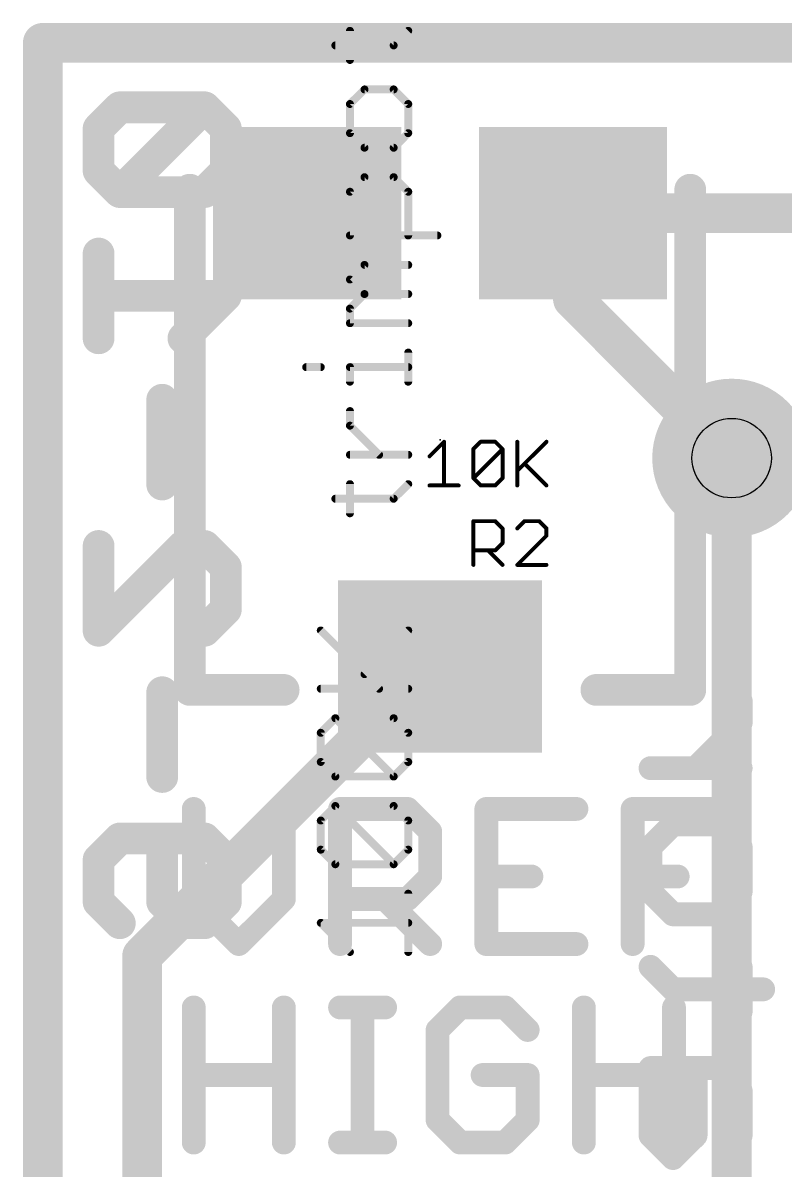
# Model space of a CAD drawing. Extents: x -0.1 to 15.4, y -0.1 to 24.3.
# Drawn here: x -0.13 to 4.75, y 16.92 to 24.26 of the extents above; entities that cross this region are included whole.
import ezdxf

# ---------------------------------------------------------------- set-up
doc = ezdxf.new("R2010")
doc.units = 0
for name, color, linetype in [('1', 12, 'CONTINUOUS'), ('16', 132, 'CONTINUOUS'), ('18', 110, 'CONTINUOUS'), ('20', 53, 'CONTINUOUS'), ('21', 41, 'CONTINUOUS'), ('22', 40, 'CONTINUOUS'), ('23', 53, 'CONTINUOUS'), ('25', 253, 'CONTINUOUS'), ('27', 253, 'CONTINUOUS'), ('29', 253, 'CONTINUOUS'), ('31', 253, 'CONTINUOUS'), ('44', 253, 'CONTINUOUS')]:
    doc.layers.add(name, color=color, linetype=linetype)

# ---------------------------------------------------------------- blocks, each defined once
blk = doc.blocks.new('RECT')
blk.add_solid([(-0.5, -0.5), (0.5, -0.5), (-0.5, 0.5), (0.5, 0.5)])
blk = doc.blocks.new('ROUNDV')
at = {"const_width": 0.5}
blk.add_lwpolyline([(0, -0.25, 1), (0, 0.25, 1), (0, -0.25)], format="xyb", dxfattribs=at)

msp = doc.modelspace()

# ---------------------------------------------------------------- linework, layer by layer
at = {"layer": '1', "const_width": 0.254}
for points in [[(0, 0), (0, 24.13)], [(0, 24.13), (15.24, 24.13)], [(3.39, 23.04), (5.75, 23.04)], [(3.39, 22.49), (3.39, 23.04)], [(4.405, 21.473), (3.39, 22.49)], [(4.405, 21.473), (4.405, 15.3562)], [(0.635, 18.288), (2.487, 20.14)], [(2.487, 20.14), (2.54, 20.14)], [(0.635, 8.524), (0.635, 18.288)]]:
    msp.add_lwpolyline(points, dxfattribs=at)
at = {"layer": '1', "const_width": 0.127}
for points in [[(0.0635, 24.13, 1), (-0.0635, 24.13)], [(0, 24.1935, 1), (0, 24.0665)], [(3.39, 23.1035, 1), (3.39, 22.9765)], [(3.4535, 23.04, 1), (3.3265, 23.04)], [(3.4349, 22.5349, 1), (3.3451, 22.4451)], [(3.3265, 22.49, 1), (3.4535, 22.49)], [(4.4685, 21.473, 1), (4.3415, 21.473)], [(4.3601, 21.4281, 1), (4.4499, 21.5179)], [(2.487, 20.2035, 1), (2.487, 20.0765)], [(2.5319, 20.0951, 1), (2.4421, 20.1849)], [(2.54, 20.0765, 1), (2.54, 20.2035)], [(0.6985, 18.288, 1), (0.5715, 18.288)], [(0.5901, 18.3329, 1), (0.6799, 18.2431)]]:
    msp.add_lwpolyline(points, format="xyb", dxfattribs=at)
at = {"layer": '16'}
for points, const_width in [([(0, 0), (0, 24.13)], 0.254), ([(0, 24.13), (15.24, 24.13)], 0.254), ([(0.4924, 23.7173), (0.3568, 23.5817)], 0.2032), ([(1.0347, 23.7173), (0.4924, 23.7173)], 0.2032), ([(0.4924, 23.175), (1.0347, 23.7173)], 0.2032), ([(1.1703, 23.5817), (1.0347, 23.7173)], 0.2032), ([(0.3568, 23.5817), (0.3568, 23.3106)], 0.2032), ([(1.1703, 23.3106), (1.1703, 23.5817)], 0.2032), ([(0.3568, 23.3106), (0.4924, 23.175)], 0.2032), ([(1.0347, 23.175), (1.1703, 23.3106)], 0.2032), ([(0.4924, 23.175), (1.0347, 23.175)], 0.2032), ([(0.3568, 22.2395), (0.3568, 22.7818)], 0.2032), ([(1.1703, 22.5106), (0.3568, 22.5106)], 0.2032), ([(0.8991, 22.2395), (1.1703, 22.5106)], 0.2032), ([(0.7635, 21.304), (0.7635, 21.8463)], 0.2032), ([(12.6, 21.6), (4.405, 21.473)], 0.254), ([(0.3568, 20.9108), (0.3568, 20.3684)], 0.2032), ([(0.3568, 20.3684), (0.8991, 20.9108)], 0.2032), ([(0.8991, 20.9108), (1.0347, 20.9108)], 0.2032), ([(1.0347, 20.9108), (1.1703, 20.7752)], 0.2032), ([(1.1703, 20.7752), (1.1703, 20.504)], 0.2032), ([(1.1703, 20.504), (1.0347, 20.3684)], 0.2032), ([(0.7635, 19.4329), (0.7635, 19.9752)], 0.2032), ([(0.3568, 18.9041), (0.4924, 19.0397)], 0.2032), ([(0.4924, 19.0397), (1.0347, 19.0397)], 0.2032), ([(0.7635, 18.633), (0.7635, 19.0397)], 0.2032), ([(1.0347, 19.0397), (1.1703, 18.9041)], 0.2032), ([(0.3568, 18.633), (0.3568, 18.9041)], 0.2032), ([(1.1703, 18.9041), (1.1703, 18.633)], 0.2032), ([(0.4924, 18.4974), (0.3568, 18.633)], 0.2032), ([(0.8991, 18.4974), (0.7635, 18.633)], 0.2032), ([(1.1703, 18.633), (1.0347, 18.4974)], 0.2032), ([(1.0347, 18.4974), (0.8991, 18.4974)], 0.2032)]:
    msp.add_lwpolyline(points, dxfattribs=dict(at, const_width=const_width))
for points, const_width in [([(0.0635, 24.13, 1), (-0.0635, 24.13)], 0.127), ([(0, 24.1935, 1), (0, 24.0665)], 0.127), ([(0.4924, 23.7681, 1), (0.4924, 23.6665)], 0.1016), ([(0.5283, 23.6814, 1), (0.4565, 23.7532)], 0.1016), ([(1.0706, 23.7532, 1), (0.9988, 23.6814)], 0.1016), ([(1.0706, 23.6814, 1), (0.9988, 23.7532)], 0.1016), ([(1.0347, 23.6665, 1), (1.0347, 23.7681)], 0.1016), ([(0.4076, 23.5817, 1), (0.306, 23.5817)], 0.1016), ([(0.3209, 23.6177, 1), (0.3927, 23.5458)], 0.1016), ([(1.2211, 23.5817, 1), (1.1195, 23.5817)], 0.1016), ([(1.1344, 23.5458, 1), (1.2062, 23.6177)], 0.1016), ([(0.3927, 23.3465, 1), (0.3209, 23.2747)], 0.1016), ([(1.2062, 23.2747, 1), (1.1344, 23.3465)], 0.1016), ([(0.306, 23.3106, 1), (0.4076, 23.3106)], 0.1016), ([(1.1195, 23.3106, 1), (1.2211, 23.3106)], 0.1016), ([(0.4924, 23.2258, 1), (0.4924, 23.1242)], 0.1016), ([(1.0347, 23.1242, 1), (1.0347, 23.2258)], 0.1016), ([(0.4565, 23.2109, 1), (0.5283, 23.1391)], 0.1016), ([(0.4565, 23.1391, 1), (0.5283, 23.2109)], 0.1016), ([(0.9988, 23.2109, 1), (1.0706, 23.1391)], 0.1016), ([(0.4076, 22.7818, 1), (0.306, 22.7818)], 0.1016), ([(0.3568, 22.5614, 1), (0.3568, 22.4598)], 0.1016), ([(1.2062, 22.4747, 1), (1.1344, 22.5466)], 0.1016), ([(1.1703, 22.4598, 1), (1.1703, 22.5614)], 0.1016), ([(0.8632, 22.2754, 1), (0.935, 22.2036)], 0.1016), ([(0.306, 22.2395, 1), (0.4076, 22.2395)], 0.1016), ([(0.8143, 21.8463, 1), (0.7127, 21.8463)], 0.1016), ([(4.404, 21.5365, 1), (4.406, 21.4095)], 0.127), ([(0.7127, 21.304, 1), (0.8143, 21.304)], 0.1016), ([(0.4076, 20.9108, 1), (0.306, 20.9108)], 0.1016), ([(0.8991, 20.9616, 1), (0.8991, 20.86)], 0.1016), ([(0.935, 20.8748, 1), (0.8632, 20.9467)], 0.1016), ([(1.0706, 20.9467, 1), (0.9988, 20.8748)], 0.1016), ([(1.0347, 20.86, 1), (1.0347, 20.9616)], 0.1016), ([(1.2211, 20.7752, 1), (1.1195, 20.7752)], 0.1016), ([(1.1344, 20.7393, 1), (1.2062, 20.8111)], 0.1016), ([(1.1195, 20.504, 1), (1.2211, 20.504)], 0.1016), ([(1.2062, 20.4681, 1), (1.1344, 20.5399)], 0.1016), ([(0.3209, 20.4044, 1), (0.3927, 20.3325)], 0.1016), ([(0.306, 20.3684, 1), (0.4076, 20.3684)], 0.1016), ([(0.9988, 20.4044, 1), (1.0706, 20.3325)], 0.1016), ([(0.8143, 19.9752, 1), (0.7127, 19.9752)], 0.1016), ([(0.7127, 19.4329, 1), (0.8143, 19.4329)], 0.1016), ([(0.4924, 19.0905, 1), (0.4924, 18.9889)], 0.1016), ([(0.5283, 19.0038, 1), (0.4565, 19.0756)], 0.1016), ([(0.8143, 19.0397, 1), (0.7127, 19.0397)], 0.1016), ([(1.0706, 19.0756, 1), (0.9988, 19.0038)], 0.1016), ([(1.0347, 18.9889, 1), (1.0347, 19.0905)], 0.1016), ([(0.4076, 18.9041, 1), (0.306, 18.9041)], 0.1016), ([(0.3209, 18.9401, 1), (0.3927, 18.8682)], 0.1016), ([(1.2211, 18.9041, 1), (1.1195, 18.9041)], 0.1016), ([(1.1344, 18.8682, 1), (1.2062, 18.9401)], 0.1016), ([(0.3927, 18.6689, 1), (0.3209, 18.5971)], 0.1016), ([(0.7995, 18.6689, 1), (0.7276, 18.5971)], 0.1016), ([(1.2062, 18.5971, 1), (1.1344, 18.6689)], 0.1016), ([(0.306, 18.633, 1), (0.4076, 18.633)], 0.1016), ([(0.7127, 18.633, 1), (0.8143, 18.633)], 0.1016), ([(1.1195, 18.633, 1), (1.2211, 18.633)], 0.1016), ([(0.4565, 18.4615, 1), (0.5283, 18.5333)], 0.1016), ([(0.8991, 18.5482, 1), (0.8991, 18.4466)], 0.1016), ([(0.8632, 18.4615, 1), (0.935, 18.5333)], 0.1016), ([(0.9988, 18.5333, 1), (1.0706, 18.4615)], 0.1016), ([(1.0347, 18.4466, 1), (1.0347, 18.5482)], 0.1016)]:
    msp.add_lwpolyline(points, format="xyb", dxfattribs=dict(at, const_width=const_width))
at = {"layer": '20', "const_width": 0.2032}
for points in [[(0, 0), (0, 24.13)], [(0, 24.13), (15.24, 24.13)]]:
    msp.add_lwpolyline(points, dxfattribs=at)
at = {"layer": '20', "const_width": 0.1016}
for points in [[(0.0508, 24.13, 1), (-0.0508, 24.13)], [(0, 24.1808, 1), (0, 24.0792)]]:
    msp.add_lwpolyline(points, format="xyb", dxfattribs=at)
at = {"layer": '21'}
for points, const_width in [([(0.94, 19.99), (0.94, 23.19)], 0.2032), ([(4.14, 19.99), (4.14, 23.19)], 0.2032), ([(1.54, 19.99), (0.94, 19.99)], 0.2032), ([(3.54, 19.99), (4.14, 19.99)], 0.2032), ([(0.9652, 19.2285), (0.9652, 18.6523)], 0.1524), ([(1.5414, 18.6523), (1.5414, 19.2285)], 0.1524), ([(1.9007, 18.3642), (1.9007, 19.2285)], 0.1524), ([(1.9007, 19.2285), (2.3329, 19.2285)], 0.1524), ([(2.3329, 19.2285), (2.4769, 19.0845)], 0.1524), ([(3.4125, 19.2285), (2.8362, 19.2285)], 0.1524), ([(2.8362, 19.2285), (2.8362, 18.3642)], 0.1524), ([(3.7718, 18.3642), (3.7718, 19.2285)], 0.1524), ([(3.7718, 19.2285), (4.348, 19.2285)], 0.1524), ([(2.4769, 19.0845), (2.4769, 18.7964)], 0.1524), ([(2.4769, 18.7964), (2.3329, 18.6523)], 0.1524), ([(2.8362, 18.7964), (3.1244, 18.7964)], 0.1524), ([(3.7718, 18.7964), (4.0599, 18.7964)], 0.1524), ([(0.9652, 18.6523), (1.2533, 18.3642)], 0.1524), ([(1.2533, 18.3642), (1.5414, 18.6523)], 0.1524), ([(2.3329, 18.6523), (1.9007, 18.6523)], 0.1524), ([(2.1888, 18.6523), (2.4769, 18.3642)], 0.1524), ([(2.8362, 18.3642), (3.4125, 18.3642)], 0.1524), ([(0.9652, 17.0942), (0.9652, 17.9585)], 0.1524), ([(1.5414, 17.9585), (1.5414, 17.0942)], 0.1524), ([(1.9007, 17.9585), (2.1888, 17.9585)], 0.1524), ([(2.0448, 17.0942), (2.0448, 17.9585)], 0.1524), ([(2.6685, 17.9585), (2.5244, 17.8145)], 0.1524), ([(2.9566, 17.9585), (2.6685, 17.9585)], 0.1524), ([(3.1006, 17.8145), (2.9566, 17.9585)], 0.1524), ([(3.4599, 17.0942), (3.4599, 17.9585)], 0.1524), ([(4.0361, 17.9585), (4.0361, 17.0942)], 0.1524), ([(2.5244, 17.8145), (2.5244, 17.2383)], 0.1524), ([(0.9652, 17.5264), (1.5414, 17.5264)], 0.1524), ([(3.1006, 17.5264), (2.8125, 17.5264)], 0.1524), ([(3.1006, 17.2383), (3.1006, 17.5264)], 0.1524), ([(3.4599, 17.5264), (4.0361, 17.5264)], 0.1524), ([(2.5244, 17.2383), (2.6685, 17.0942)], 0.1524), ([(2.9566, 17.0942), (3.1006, 17.2383)], 0.1524), ([(1.9007, 17.0942), (2.1888, 17.0942)], 0.1524), ([(2.6685, 17.0942), (2.9566, 17.0942)], 0.1524)]:
    msp.add_lwpolyline(points, dxfattribs=dict(at, const_width=const_width))
for points, const_width in [([(0.9908, 23.19, 1), (0.8892, 23.19)], 0.1016), ([(4.1908, 23.19, 1), (4.0892, 23.19)], 0.1016), ([(0.94, 20.0408, 1), (0.94, 19.9392)], 0.1016), ([(0.8892, 19.99, 1), (0.9908, 19.99)], 0.1016), ([(1.54, 19.9392, 1), (1.54, 20.0408)], 0.1016), ([(3.54, 20.0408, 1), (3.54, 19.9392)], 0.1016), ([(4.0892, 19.99, 1), (4.1908, 19.99)], 0.1016), ([(4.14, 19.9392, 1), (4.14, 20.0408)], 0.1016), ([(1.0033, 19.2285, 1), (0.9271, 19.2285)], 0.0762), ([(1.5795, 19.2285, 1), (1.5033, 19.2285)], 0.0762), ([(1.9388, 19.2285, 1), (1.8626, 19.2285)], 0.0762), ([(1.9007, 19.2666, 1), (1.9007, 19.1904)], 0.0762), ([(2.3598, 19.2555, 1), (2.3059, 19.2016)], 0.0762), ([(2.3329, 19.1904, 1), (2.3329, 19.2666)], 0.0762), ([(2.8362, 19.2666, 1), (2.8362, 19.1904)], 0.0762), ([(2.8743, 19.2285, 1), (2.7981, 19.2285)], 0.0762), ([(3.4125, 19.1904, 1), (3.4125, 19.2666)], 0.0762), ([(3.8099, 19.2285, 1), (3.7337, 19.2285)], 0.0762), ([(3.7718, 19.2666, 1), (3.7718, 19.1904)], 0.0762), ([(4.348, 19.1904, 1), (4.348, 19.2666)], 0.0762), ([(2.515, 19.0845, 1), (2.4388, 19.0845)], 0.0762), ([(2.45, 19.0575, 1), (2.5039, 19.1114)], 0.0762), ([(2.5039, 18.7694, 1), (2.45, 18.8233)], 0.0762), ([(2.8362, 18.8345, 1), (2.8362, 18.7583)], 0.0762), ([(3.1244, 18.7583, 1), (3.1244, 18.8345)], 0.0762), ([(3.7718, 18.8345, 1), (3.7718, 18.7583)], 0.0762), ([(4.0599, 18.7583, 1), (4.0599, 18.8345)], 0.0762), ([(2.4388, 18.7964, 1), (2.515, 18.7964)], 0.0762), ([(0.9921, 18.6793, 1), (0.9383, 18.6254)], 0.0762), ([(1.5684, 18.6254, 1), (1.5145, 18.6793)], 0.0762), ([(1.9007, 18.6904, 1), (1.9007, 18.6142)], 0.0762), ([(2.2158, 18.6793, 1), (2.1619, 18.6254)], 0.0762), ([(2.3059, 18.6793, 1), (2.3598, 18.6254)], 0.0762), ([(2.3329, 18.6142, 1), (2.3329, 18.6904)], 0.0762), ([(0.9271, 18.6523, 1), (1.0033, 18.6523)], 0.0762), ([(1.5033, 18.6523, 1), (1.5795, 18.6523)], 0.0762), ([(1.2264, 18.3911, 1), (1.2803, 18.3373)], 0.0762), ([(1.2264, 18.3373, 1), (1.2803, 18.3911)], 0.0762), ([(2.45, 18.3373, 1), (2.5039, 18.3911)], 0.0762), ([(2.8362, 18.4023, 1), (2.8362, 18.3261)], 0.0762), ([(3.4125, 18.3261, 1), (3.4125, 18.4023)], 0.0762), ([(1.8626, 18.3642, 1), (1.9388, 18.3642)], 0.0762), ([(2.7981, 18.3642, 1), (2.8743, 18.3642)], 0.0762), ([(3.7337, 18.3642, 1), (3.8099, 18.3642)], 0.0762), ([(1.0033, 17.9585, 1), (0.9271, 17.9585)], 0.0762), ([(1.5795, 17.9585, 1), (1.5033, 17.9585)], 0.0762), ([(1.9007, 17.9966, 1), (1.9007, 17.9204)], 0.0762), ([(2.0829, 17.9585, 1), (2.0067, 17.9585)], 0.0762), ([(2.1888, 17.9204, 1), (2.1888, 17.9966)], 0.0762), ([(2.6685, 17.9966, 1), (2.6685, 17.9204)], 0.0762), ([(2.6954, 17.9316, 1), (2.6415, 17.9855)], 0.0762), ([(2.9835, 17.9855, 1), (2.9296, 17.9316)], 0.0762), ([(2.9566, 17.9204, 1), (2.9566, 17.9966)], 0.0762), ([(3.498, 17.9585, 1), (3.4218, 17.9585)], 0.0762), ([(4.0742, 17.9585, 1), (3.998, 17.9585)], 0.0762), ([(2.5625, 17.8145, 1), (2.4863, 17.8145)], 0.0762), ([(2.4975, 17.8414, 1), (2.5513, 17.7875)], 0.0762), ([(3.0737, 17.7875, 1), (3.1276, 17.8414)], 0.0762), ([(0.9652, 17.5645, 1), (0.9652, 17.4883)], 0.0762), ([(1.5414, 17.4883, 1), (1.5414, 17.5645)], 0.0762), ([(2.8125, 17.5645, 1), (2.8125, 17.4883)], 0.0762), ([(3.1387, 17.5264, 1), (3.0625, 17.5264)], 0.0762), ([(3.1006, 17.4883, 1), (3.1006, 17.5645)], 0.0762), ([(3.4599, 17.5645, 1), (3.4599, 17.4883)], 0.0762), ([(4.0361, 17.4883, 1), (4.0361, 17.5645)], 0.0762), ([(2.5513, 17.2652, 1), (2.4975, 17.2113)], 0.0762), ([(2.4863, 17.2383, 1), (2.5625, 17.2383)], 0.0762), ([(3.0625, 17.2383, 1), (3.1387, 17.2383)], 0.0762), ([(3.1276, 17.2113, 1), (3.0737, 17.2652)], 0.0762), ([(0.9271, 17.0942, 1), (1.0033, 17.0942)], 0.0762), ([(1.5033, 17.0942, 1), (1.5795, 17.0942)], 0.0762), ([(1.9007, 17.1323, 1), (1.9007, 17.0561)], 0.0762), ([(2.0067, 17.0942, 1), (2.0829, 17.0942)], 0.0762), ([(2.1888, 17.0561, 1), (2.1888, 17.1323)], 0.0762), ([(2.6685, 17.1323, 1), (2.6685, 17.0561)], 0.0762), ([(2.6415, 17.0673, 1), (2.6954, 17.1211)], 0.0762), ([(2.9296, 17.1211, 1), (2.9835, 17.0673)], 0.0762), ([(2.9566, 17.0561, 1), (2.9566, 17.1323)], 0.0762), ([(3.4218, 17.0942, 1), (3.498, 17.0942)], 0.0762), ([(3.998, 17.0942, 1), (4.0742, 17.0942)], 0.0762)]:
    msp.add_lwpolyline(points, format="xyb", dxfattribs=dict(at, const_width=const_width))
at = {"layer": '22', "const_width": 0.1524}
for points in [[(4.4624, 19.7777), (4.4624, 19.9218)], [(4.1743, 19.4896), (4.4624, 19.7777)], [(3.8862, 19.4896), (4.4624, 19.4896)], [(3.8862, 18.9862), (4.0303, 19.1303)], [(4.0303, 19.1303), (4.3184, 19.1303)], [(4.3184, 19.1303), (4.4624, 18.9862)], [(3.8862, 18.6981), (3.8862, 18.9862)], [(4.4624, 18.9862), (4.4624, 18.6981)], [(4.0303, 18.5541), (3.8862, 18.6981)], [(4.4624, 18.6981), (4.3184, 18.5541)], [(4.3184, 18.5541), (4.0303, 18.5541)], [(4.0303, 18.0744), (3.8862, 18.2185)], [(4.4624, 17.9304), (4.4624, 18.2185)], [(4.6065, 18.0744), (4.0303, 18.0744)], [(4.3184, 17.5711), (3.8862, 17.5711)], [(3.8862, 17.5711), (3.8862, 17.1389)], [(4.1743, 17.1389), (4.1743, 17.5711)], [(4.4624, 17.427), (4.3184, 17.5711)], [(4.4624, 17.1389), (4.4624, 17.427)], [(3.8862, 17.1389), (4.0303, 16.9949)], [(4.0303, 16.9949), (4.1743, 17.1389)]]:
    msp.add_lwpolyline(points, dxfattribs=at)
at = {"layer": '22', "const_width": 0.0762}
for points in [[(4.5005, 19.9218, 1), (4.4243, 19.9218)], [(4.4243, 19.7777, 1), (4.5005, 19.7777)], [(4.4894, 19.7508, 1), (4.4355, 19.8046)], [(3.8862, 19.5277, 1), (3.8862, 19.4515)], [(4.1474, 19.5165, 1), (4.2013, 19.4626)], [(4.4624, 19.4515, 1), (4.4624, 19.5277)], [(4.0303, 19.1684, 1), (4.0303, 19.0922)], [(4.0572, 19.1033, 1), (4.0033, 19.1572)], [(4.3453, 19.1572, 1), (4.2914, 19.1033)], [(4.3184, 19.0922, 1), (4.3184, 19.1684)], [(3.9243, 18.9862, 1), (3.8481, 18.9862)], [(3.8593, 19.0132, 1), (3.9131, 18.9593)], [(4.5005, 18.9862, 1), (4.4243, 18.9862)], [(4.4355, 18.9593, 1), (4.4894, 19.0132)], [(3.9131, 18.7251, 1), (3.8593, 18.6712)], [(3.8481, 18.6981, 1), (3.9243, 18.6981)], [(4.4243, 18.6981, 1), (4.5005, 18.6981)], [(4.4894, 18.6712, 1), (4.4355, 18.7251)], [(4.0303, 18.5922, 1), (4.0303, 18.516)], [(4.0033, 18.5271, 1), (4.0572, 18.581)], [(4.2914, 18.581, 1), (4.3453, 18.5271)], [(4.3184, 18.516, 1), (4.3184, 18.5922)], [(3.9131, 18.2454, 1), (3.8593, 18.1916)], [(4.5005, 18.2185, 1), (4.4243, 18.2185)], [(4.0303, 18.1125, 1), (4.0303, 18.0363)], [(4.0033, 18.0475, 1), (4.0572, 18.1014)], [(4.6065, 18.0363, 1), (4.6065, 18.1125)], [(4.4243, 17.9304, 1), (4.5005, 17.9304)], [(3.8862, 17.6092, 1), (3.8862, 17.533)], [(3.9243, 17.5711, 1), (3.8481, 17.5711)], [(4.2124, 17.5711, 1), (4.1362, 17.5711)], [(4.3453, 17.598, 1), (4.2914, 17.5442)], [(4.3184, 17.533, 1), (4.3184, 17.6092)], [(4.5005, 17.427, 1), (4.4243, 17.427)], [(4.4355, 17.4001, 1), (4.4894, 17.454)], [(3.9131, 17.1659, 1), (3.8593, 17.112)], [(3.8481, 17.1389, 1), (3.9243, 17.1389)], [(4.1362, 17.1389, 1), (4.2124, 17.1389)], [(4.2013, 17.112, 1), (4.1474, 17.1659)], [(4.4243, 17.1389, 1), (4.5005, 17.1389)], [(4.0033, 17.0218, 1), (4.0572, 16.9679)], [(4.0033, 16.9679, 1), (4.0572, 17.0218)]]:
    msp.add_lwpolyline(points, format="xyb", dxfattribs=at)
at = {"layer": '23'}
msp.add_point((2.54, 21.59), dxfattribs=at)
at = {"layer": '25', "const_width": 0.0127}
for points in [[(2.7534, 21.0759, 1), (2.7534, 21.0632)], [(2.7597, 21.0695, 1), (2.747, 21.0695)], [(2.8977, 21.074, 1), (2.8887, 21.065)], [(2.8932, 21.0632, 1), (2.8932, 21.0759)], [(3.0807, 21.0759, 1), (3.0807, 21.0632)], [(3.0851, 21.065, 1), (3.0762, 21.074)], [(3.1784, 21.074, 1), (3.1694, 21.065)], [(3.1739, 21.0632, 1), (3.1739, 21.0759)], [(2.9462, 21.0229, 1), (2.9335, 21.0229)], [(2.9353, 21.0184, 1), (2.9443, 21.0274)], [(3.0296, 21.0274, 1), (3.0385, 21.0184)], [(3.2268, 21.0229, 1), (3.2141, 21.0229)], [(3.225, 20.9718, 1), (3.216, 20.9808)], [(3.216, 21.0184, 1), (3.225, 21.0274)], [(2.9335, 20.9297, 1), (2.9462, 20.9297)], [(2.9443, 20.9252, 1), (2.9353, 20.9342)], [(3.2141, 20.9763, 1), (3.2268, 20.9763)], [(2.7534, 20.8895, 1), (2.7534, 20.8768)], [(2.8511, 20.8876, 1), (2.8421, 20.8786)], [(2.8887, 20.8876, 1), (2.8977, 20.8786)], [(2.8932, 20.8768, 1), (2.8932, 20.8895)], [(2.747, 20.7899, 1), (2.7597, 20.7899)], [(2.9353, 20.7854, 1), (2.9443, 20.7944)], [(3.034, 20.7963, 1), (3.034, 20.7835)], [(3.0296, 20.7944, 1), (3.0385, 20.7854)], [(3.2205, 20.7835, 1), (3.2205, 20.7963)]]:
    msp.add_lwpolyline(points, format="xyb", dxfattribs=at)
at = {"layer": '25', "const_width": 0.0254}
for points in [[(2.7534, 20.7899), (2.7534, 21.0695)], [(2.7534, 21.0695), (2.8932, 21.0695)], [(2.8932, 21.0695), (2.9398, 21.0229)], [(3.0807, 21.0695), (3.034, 21.0229)], [(3.1739, 21.0695), (3.0807, 21.0695)], [(3.2205, 21.0229), (3.1739, 21.0695)], [(2.9398, 21.0229), (2.9398, 20.9297)], [(3.034, 20.7899), (3.2205, 20.9763)], [(3.2205, 20.9763), (3.2205, 21.0229)], [(2.9398, 20.9297), (2.8932, 20.8831)], [(2.8932, 20.8831), (2.7534, 20.8831)], [(2.8466, 20.8831), (2.9398, 20.7899)], [(3.2205, 20.7899), (3.034, 20.7899)]]:
    msp.add_lwpolyline(points, dxfattribs=at)
at = {"layer": '27'}
for points, const_width in [([(1.964, 24.02), (1.964, 24.2065)], 0.0508), ([(2.2436, 24.1133), (2.3368, 24.2065)], 0.0508), ([(1.8707, 24.1133), (2.2436, 24.1133)], 0.0508), ([(2.0572, 23.8316), (1.964, 23.7384)], 0.0508), ([(2.2436, 23.8316), (2.0572, 23.8316)], 0.0508), ([(2.3368, 23.7384), (2.2436, 23.8316)], 0.0508), ([(1.964, 23.7384), (1.964, 23.552)], 0.0508), ([(2.3368, 23.552), (2.3368, 23.7384)], 0.0508), ([(1.964, 23.552), (2.0572, 23.4587)], 0.0508), ([(2.2436, 23.4587), (2.3368, 23.552)], 0.0508), ([(2.0572, 23.4587), (2.2436, 23.4587)], 0.0508), ([(1.964, 23.1771), (2.0572, 23.2703)], 0.0508), ([(2.0572, 23.2703), (2.2436, 23.2703)], 0.0508), ([(2.2436, 23.2703), (2.3368, 23.1771)], 0.0508), ([(1.964, 22.8974), (1.964, 23.1771)], 0.0508), ([(2.3368, 23.1771), (2.3368, 22.8974)], 0.0508), ([(2.5232, 22.8974), (1.964, 22.8974)], 0.0508), ([(1.964, 22.6158), (2.0572, 22.709)], 0.0508), ([(2.0572, 22.709), (2.3368, 22.709)], 0.0508), ([(2.0572, 22.5225), (1.964, 22.6158)], 0.0508), ([(1.964, 22.4293), (2.0572, 22.5225)], 0.0508), ([(2.0572, 22.5225), (2.3368, 22.5225)], 0.0508), ([(1.964, 22.3361), (1.964, 22.4293)], 0.0508), ([(2.3368, 22.3361), (1.964, 22.3361)], 0.0508), ([(2.3368, 21.9619), (2.3368, 22.1483)], 0.0508), ([(1.6843, 22.0551), (1.7775, 22.0551)], 0.0508), ([(1.964, 21.9619), (1.964, 22.0551)], 0.0508), ([(1.964, 22.0551), (2.3368, 22.0551)], 0.0508), ([(1.964, 21.6806), (1.964, 21.7738)], 0.0508), ([(2.1504, 21.4942), (1.964, 21.6806)], 0.0508), ([(2.4727, 21.4843), (2.5659, 21.5775)], 0.0254), ([(2.5659, 21.5775), (2.5659, 21.2979)], 0.0254), ([(2.7534, 21.5309), (2.8, 21.5775)], 0.0254), ([(2.8, 21.5775), (2.8932, 21.5775)], 0.0254), ([(2.8932, 21.5775), (2.9398, 21.5309)], 0.0254), ([(3.034, 21.5775), (3.034, 21.2979)], 0.0254), ([(3.034, 21.3911), (3.2205, 21.5775)], 0.0254), ([(2.3368, 21.4942), (1.964, 21.4942)], 0.0508), ([(2.7534, 21.3445), (2.7534, 21.5309)], 0.0254), ([(2.7534, 21.3445), (2.9398, 21.5309)], 0.0254), ([(2.9398, 21.5309), (2.9398, 21.3445)], 0.0254), ([(3.0806, 21.4377), (3.2205, 21.2979)], 0.0254), ([(2.8, 21.2979), (2.7534, 21.3445)], 0.0254), ([(2.9398, 21.3445), (2.8932, 21.2979)], 0.0254), ([(1.964, 21.1199), (1.964, 21.3064)], 0.0508), ([(2.2436, 21.2132), (2.3368, 21.3064)], 0.0508), ([(2.4727, 21.2979), (2.6592, 21.2979)], 0.0254), ([(2.8932, 21.2979), (2.8, 21.2979)], 0.0254), ([(1.8707, 21.2132), (2.2436, 21.2132)], 0.0508), ([(2.1504, 19.9973), (1.7775, 20.3702)], 0.0508), ([(2.0572, 20.0905), (2.3368, 20.3702)], 0.0508), ([(1.7775, 19.9973), (2.3368, 19.9973)], 0.0508), ([(1.7775, 19.7157), (1.8707, 19.8089)], 0.0508), ([(1.8707, 19.8089), (2.2436, 19.8089)], 0.0508), ([(2.2436, 19.436), (1.8707, 19.8089)], 0.0508), ([(2.2436, 19.8089), (2.3368, 19.7157)], 0.0508), ([(1.7775, 19.5292), (1.7775, 19.7157)], 0.0508), ([(2.3368, 19.7157), (2.3368, 19.5292)], 0.0508), ([(1.8707, 19.436), (1.7775, 19.5292)], 0.0508), ([(2.3368, 19.5292), (2.2436, 19.436)], 0.0508), ([(2.2436, 19.436), (1.8707, 19.436)], 0.0508), ([(1.7775, 19.1543), (1.8707, 19.2476)], 0.0508), ([(1.8707, 19.2476), (2.2436, 19.2476)], 0.0508), ([(2.2436, 18.8747), (1.8707, 19.2476)], 0.0508), ([(2.2436, 19.2476), (2.3368, 19.1543)], 0.0508), ([(1.7775, 18.9679), (1.7775, 19.1543)], 0.0508), ([(2.3368, 19.1543), (2.3368, 18.9679)], 0.0508), ([(1.8707, 18.8747), (1.7775, 18.9679)], 0.0508), ([(2.3368, 18.9679), (2.2436, 18.8747)], 0.0508), ([(2.2436, 18.8747), (1.8707, 18.8747)], 0.0508), ([(2.3368, 18.3134), (2.3368, 18.6863)], 0.0508), ([(1.964, 18.3134), (1.7775, 18.4998)], 0.0508), ([(1.7775, 18.4998), (2.3368, 18.4998)], 0.0508)]:
    msp.add_lwpolyline(points, dxfattribs=dict(at, const_width=const_width))
for points, const_width in [([(1.9767, 24.2065, 1), (1.9513, 24.2065)], 0.0254), ([(2.3458, 24.1975, 1), (2.3278, 24.2155)], 0.0254), ([(1.8707, 24.126, 1), (1.8707, 24.1006)], 0.0254), ([(2.2346, 24.1222, 1), (2.2526, 24.1043)], 0.0254), ([(2.2436, 24.1006, 1), (2.2436, 24.126)], 0.0254), ([(1.9513, 24.02, 1), (1.9767, 24.02)], 0.0254), ([(2.0572, 23.8443, 1), (2.0572, 23.8189)], 0.0254), ([(2.0661, 23.8226, 1), (2.0482, 23.8406)], 0.0254), ([(2.2526, 23.8406, 1), (2.2346, 23.8226)], 0.0254), ([(2.2436, 23.8189, 1), (2.2436, 23.8443)], 0.0254), ([(1.9767, 23.7384, 1), (1.9513, 23.7384)], 0.0254), ([(1.955, 23.7474, 1), (1.9729, 23.7294)], 0.0254), ([(2.3495, 23.7384, 1), (2.3241, 23.7384)], 0.0254), ([(2.3278, 23.7294, 1), (2.3458, 23.7474)], 0.0254), ([(1.9729, 23.5609, 1), (1.955, 23.543)], 0.0254), ([(1.9513, 23.552, 1), (1.9767, 23.552)], 0.0254), ([(2.3241, 23.552, 1), (2.3495, 23.552)], 0.0254), ([(2.3458, 23.543, 1), (2.3278, 23.5609)], 0.0254), ([(2.0572, 23.4714, 1), (2.0572, 23.446)], 0.0254), ([(2.0482, 23.4498, 1), (2.0661, 23.4677)], 0.0254), ([(2.2346, 23.4677, 1), (2.2526, 23.4498)], 0.0254), ([(2.2436, 23.446, 1), (2.2436, 23.4714)], 0.0254), ([(2.0572, 23.283, 1), (2.0572, 23.2576)], 0.0254), ([(2.0661, 23.2613, 1), (2.0482, 23.2793)], 0.0254), ([(2.2526, 23.2793, 1), (2.2346, 23.2613)], 0.0254), ([(2.2436, 23.2576, 1), (2.2436, 23.283)], 0.0254), ([(1.9767, 23.1771, 1), (1.9513, 23.1771)], 0.0254), ([(1.955, 23.186, 1), (1.9729, 23.1681)], 0.0254), ([(2.3495, 23.1771, 1), (2.3241, 23.1771)], 0.0254), ([(2.3278, 23.1681, 1), (2.3458, 23.186)], 0.0254), ([(1.964, 22.9101, 1), (1.964, 22.8847)], 0.0254), ([(1.9513, 22.8974, 1), (1.9767, 22.8974)], 0.0254), ([(2.3241, 22.8974, 1), (2.3495, 22.8974)], 0.0254), ([(2.5232, 22.8847, 1), (2.5232, 22.9101)], 0.0254), ([(2.0572, 22.7217, 1), (2.0572, 22.6963)], 0.0254), ([(2.0661, 22.7, 1), (2.0482, 22.7179)], 0.0254), ([(2.3368, 22.6963, 1), (2.3368, 22.7217)], 0.0254), ([(1.9729, 22.6247, 1), (1.955, 22.6068)], 0.0254), ([(1.955, 22.6247, 1), (1.9729, 22.6068)], 0.0254), ([(2.0572, 22.5352, 1), (2.0572, 22.5098)], 0.0254), ([(2.0661, 22.5136, 1), (2.0482, 22.5315)], 0.0254), ([(2.0482, 22.5136, 1), (2.0661, 22.5315)], 0.0254), ([(2.3368, 22.5098, 1), (2.3368, 22.5352)], 0.0254), ([(1.9767, 22.4293, 1), (1.9513, 22.4293)], 0.0254), ([(1.955, 22.4383, 1), (1.9729, 22.4204)], 0.0254), ([(1.964, 22.3488, 1), (1.964, 22.3234)], 0.0254), ([(1.9513, 22.3361, 1), (1.9767, 22.3361)], 0.0254), ([(2.3368, 22.3234, 1), (2.3368, 22.3488)], 0.0254), ([(2.3495, 22.1483, 1), (2.3241, 22.1483)], 0.0254), ([(1.6843, 22.0678, 1), (1.6843, 22.0424)], 0.0254), ([(1.7775, 22.0424, 1), (1.7775, 22.0678)], 0.0254), ([(1.9767, 22.0551, 1), (1.9513, 22.0551)], 0.0254), ([(1.964, 22.0678, 1), (1.964, 22.0424)], 0.0254), ([(2.3368, 22.0424, 1), (2.3368, 22.0678)], 0.0254), ([(1.9513, 21.9619, 1), (1.9767, 21.9619)], 0.0254), ([(2.3241, 21.9619, 1), (2.3495, 21.9619)], 0.0254), ([(1.9767, 21.7738, 1), (1.9513, 21.7738)], 0.0254), ([(1.9729, 21.6896, 1), (1.955, 21.6716)], 0.0254), ([(1.9513, 21.6806, 1), (1.9767, 21.6806)], 0.0254), ([(2.5723, 21.5775, 1), (2.5596, 21.5775)], 0.0127), ([(2.5704, 21.573, 1), (2.5615, 21.582)], 0.0127), ([(2.8, 21.5839, 1), (2.8, 21.5712)], 0.0127), ([(2.8045, 21.573, 1), (2.7955, 21.582)], 0.0127), ([(2.8977, 21.582, 1), (2.8887, 21.573)], 0.0127), ([(2.8932, 21.5712, 1), (2.8932, 21.5839)], 0.0127), ([(3.0404, 21.5775, 1), (3.0277, 21.5775)], 0.0127), ([(3.225, 21.573, 1), (3.216, 21.582)], 0.0127), ([(1.964, 21.5069, 1), (1.964, 21.4815)], 0.0254), ([(2.1414, 21.4852, 1), (2.1594, 21.5031)], 0.0254), ([(2.3368, 21.4815, 1), (2.3368, 21.5069)], 0.0254), ([(2.7597, 21.5309, 1), (2.747, 21.5309)], 0.0127), ([(2.7489, 21.5354, 1), (2.7579, 21.5264)], 0.0127), ([(2.9462, 21.5309, 1), (2.9335, 21.5309)], 0.0127), ([(2.9443, 21.5264, 1), (2.9353, 21.5354)], 0.0127), ([(2.9353, 21.5264, 1), (2.9443, 21.5354)], 0.0127), ([(2.4682, 21.4888, 1), (2.4772, 21.4798)], 0.0127), ([(3.0851, 21.4422, 1), (3.0762, 21.4332)], 0.0127), ([(2.7579, 21.349, 1), (2.7489, 21.34)], 0.0127), ([(2.9443, 21.34, 1), (2.9353, 21.349)], 0.0127), ([(3.0296, 21.3956, 1), (3.0385, 21.3866)], 0.0127), ([(1.9767, 21.3064, 1), (1.9513, 21.3064)], 0.0254), ([(2.3458, 21.2974, 1), (2.3278, 21.3154)], 0.0254), ([(2.4727, 21.3043, 1), (2.4727, 21.2916)], 0.0127), ([(2.5596, 21.2979, 1), (2.5723, 21.2979)], 0.0127), ([(2.6592, 21.2916, 1), (2.6592, 21.3043)], 0.0127), ([(2.7489, 21.349, 1), (2.7579, 21.34)], 0.0127), ([(2.747, 21.3445, 1), (2.7597, 21.3445)], 0.0127), ([(2.8, 21.3043, 1), (2.8, 21.2916)], 0.0127), ([(2.7955, 21.2934, 1), (2.8045, 21.3024)], 0.0127), ([(2.8887, 21.3024, 1), (2.8977, 21.2934)], 0.0127), ([(2.8932, 21.2916, 1), (2.8932, 21.3043)], 0.0127), ([(2.9335, 21.3445, 1), (2.9462, 21.3445)], 0.0127), ([(3.0277, 21.2979, 1), (3.0404, 21.2979)], 0.0127), ([(3.216, 21.2934, 1), (3.225, 21.3024)], 0.0127), ([(1.8707, 21.2259, 1), (1.8707, 21.2005)], 0.0254), ([(2.2346, 21.2221, 1), (2.2526, 21.2042)], 0.0254), ([(2.2436, 21.2005, 1), (2.2436, 21.2259)], 0.0254), ([(1.9513, 21.1199, 1), (1.9767, 21.1199)], 0.0254), ([(1.7865, 20.3792, 1), (1.7685, 20.3612)], 0.0254), ([(2.3458, 20.3612, 1), (2.3278, 20.3792)], 0.0254), ([(2.0482, 20.0995, 1), (2.0661, 20.0816)], 0.0254), ([(1.7775, 20.01, 1), (1.7775, 19.9846)], 0.0254), ([(2.1414, 19.9883, 1), (2.1594, 20.0063)], 0.0254), ([(2.3368, 19.9846, 1), (2.3368, 20.01)], 0.0254), ([(1.8707, 19.8216, 1), (1.8707, 19.7962)], 0.0254), ([(1.8797, 19.8178, 1), (1.8618, 19.7999)], 0.0254), ([(1.8797, 19.7999, 1), (1.8618, 19.8178)], 0.0254), ([(2.2526, 19.8178, 1), (2.2346, 19.7999)], 0.0254), ([(2.2436, 19.7962, 1), (2.2436, 19.8216)], 0.0254), ([(1.7902, 19.7157, 1), (1.7648, 19.7157)], 0.0254), ([(1.7685, 19.7246, 1), (1.7865, 19.7067)], 0.0254), ([(2.3495, 19.7157, 1), (2.3241, 19.7157)], 0.0254), ([(2.3278, 19.7067, 1), (2.3458, 19.7246)], 0.0254), ([(1.7865, 19.5382, 1), (1.7685, 19.5203)], 0.0254), ([(1.7648, 19.5292, 1), (1.7902, 19.5292)], 0.0254), ([(2.3241, 19.5292, 1), (2.3495, 19.5292)], 0.0254), ([(2.3458, 19.5203, 1), (2.3278, 19.5382)], 0.0254), ([(1.8707, 19.4487, 1), (1.8707, 19.4233)], 0.0254), ([(1.8618, 19.427, 1), (1.8797, 19.445)], 0.0254), ([(2.2346, 19.445, 1), (2.2526, 19.427)], 0.0254), ([(2.2346, 19.427, 1), (2.2526, 19.445)], 0.0254), ([(2.2436, 19.4233, 1), (2.2436, 19.4487)], 0.0254), ([(1.8707, 19.2603, 1), (1.8707, 19.2349)], 0.0254), ([(1.8797, 19.2565, 1), (1.8618, 19.2386)], 0.0254), ([(1.8797, 19.2386, 1), (1.8618, 19.2565)], 0.0254), ([(2.2526, 19.2565, 1), (2.2346, 19.2386)], 0.0254), ([(2.2436, 19.2349, 1), (2.2436, 19.2603)], 0.0254), ([(1.7902, 19.1543, 1), (1.7648, 19.1543)], 0.0254), ([(1.7685, 19.1633, 1), (1.7865, 19.1454)], 0.0254), ([(2.3495, 19.1543, 1), (2.3241, 19.1543)], 0.0254), ([(2.3278, 19.1454, 1), (2.3458, 19.1633)], 0.0254), ([(1.7865, 18.9769, 1), (1.7685, 18.9589)], 0.0254), ([(1.7648, 18.9679, 1), (1.7902, 18.9679)], 0.0254), ([(2.3241, 18.9679, 1), (2.3495, 18.9679)], 0.0254), ([(2.3458, 18.9589, 1), (2.3278, 18.9769)], 0.0254), ([(1.8707, 18.8874, 1), (1.8707, 18.862)], 0.0254), ([(1.8618, 18.8657, 1), (1.8797, 18.8837)], 0.0254), ([(2.2346, 18.8837, 1), (2.2526, 18.8657)], 0.0254), ([(2.2346, 18.8657, 1), (2.2526, 18.8837)], 0.0254), ([(2.2436, 18.862, 1), (2.2436, 18.8874)], 0.0254), ([(2.3495, 18.6863, 1), (2.3241, 18.6863)], 0.0254), ([(1.7865, 18.5088, 1), (1.7685, 18.4908)], 0.0254), ([(1.7775, 18.5125, 1), (1.7775, 18.4871)], 0.0254), ([(2.3368, 18.4871, 1), (2.3368, 18.5125)], 0.0254), ([(1.955, 18.3044, 1), (1.9729, 18.3224)], 0.0254), ([(2.3241, 18.3134, 1), (2.3495, 18.3134)], 0.0254)]:
    msp.add_lwpolyline(points, format="xyb", dxfattribs=dict(at, const_width=const_width))
at = {"layer": '44'}
msp.add_circle((4.405, 21.473), 0.254, dxfattribs=at)

# ---------------------------------------------------------------- block references
at = {"layer": '1', "yscale": 0.9, "rotation": 180}
for p in [(1.69, 23.04), (3.39, 23.04)]:
    msp.add_blockref('RECT', p, dxfattribs=at)
at = {"layer": '1', "xscale": 1.1, "yscale": 0.9, "rotation": 180}
msp.add_blockref('RECT', (2.54, 20.14), dxfattribs=at)
at = {"layer": '18', "xscale": 1.016, "yscale": 1.016}
msp.add_blockref('ROUNDV', (4.405, 21.473), dxfattribs=at)
msp.add_blockref('ROUNDV', (4.405, 21.473), dxfattribs=at)
at = {"layer": '29', "yscale": 1.1032, "rotation": 180}
for p, xscale in [((1.69, 23.04), 1.2032), ((3.39, 23.04), 1.2032), ((2.54, 20.14), 1.3032)]:
    msp.add_blockref('RECT', p, dxfattribs=dict(at, xscale=xscale))
at = {"layer": '31', "yscale": 0.9, "rotation": 180}
for p in [(1.69, 23.04), (3.39, 23.04)]:
    msp.add_blockref('RECT', p, dxfattribs=at)
at = {"layer": '31', "xscale": 1.1, "yscale": 0.9, "rotation": 180}
msp.add_blockref('RECT', (2.54, 20.14), dxfattribs=at)

doc.saveas('drawing.dxf')
